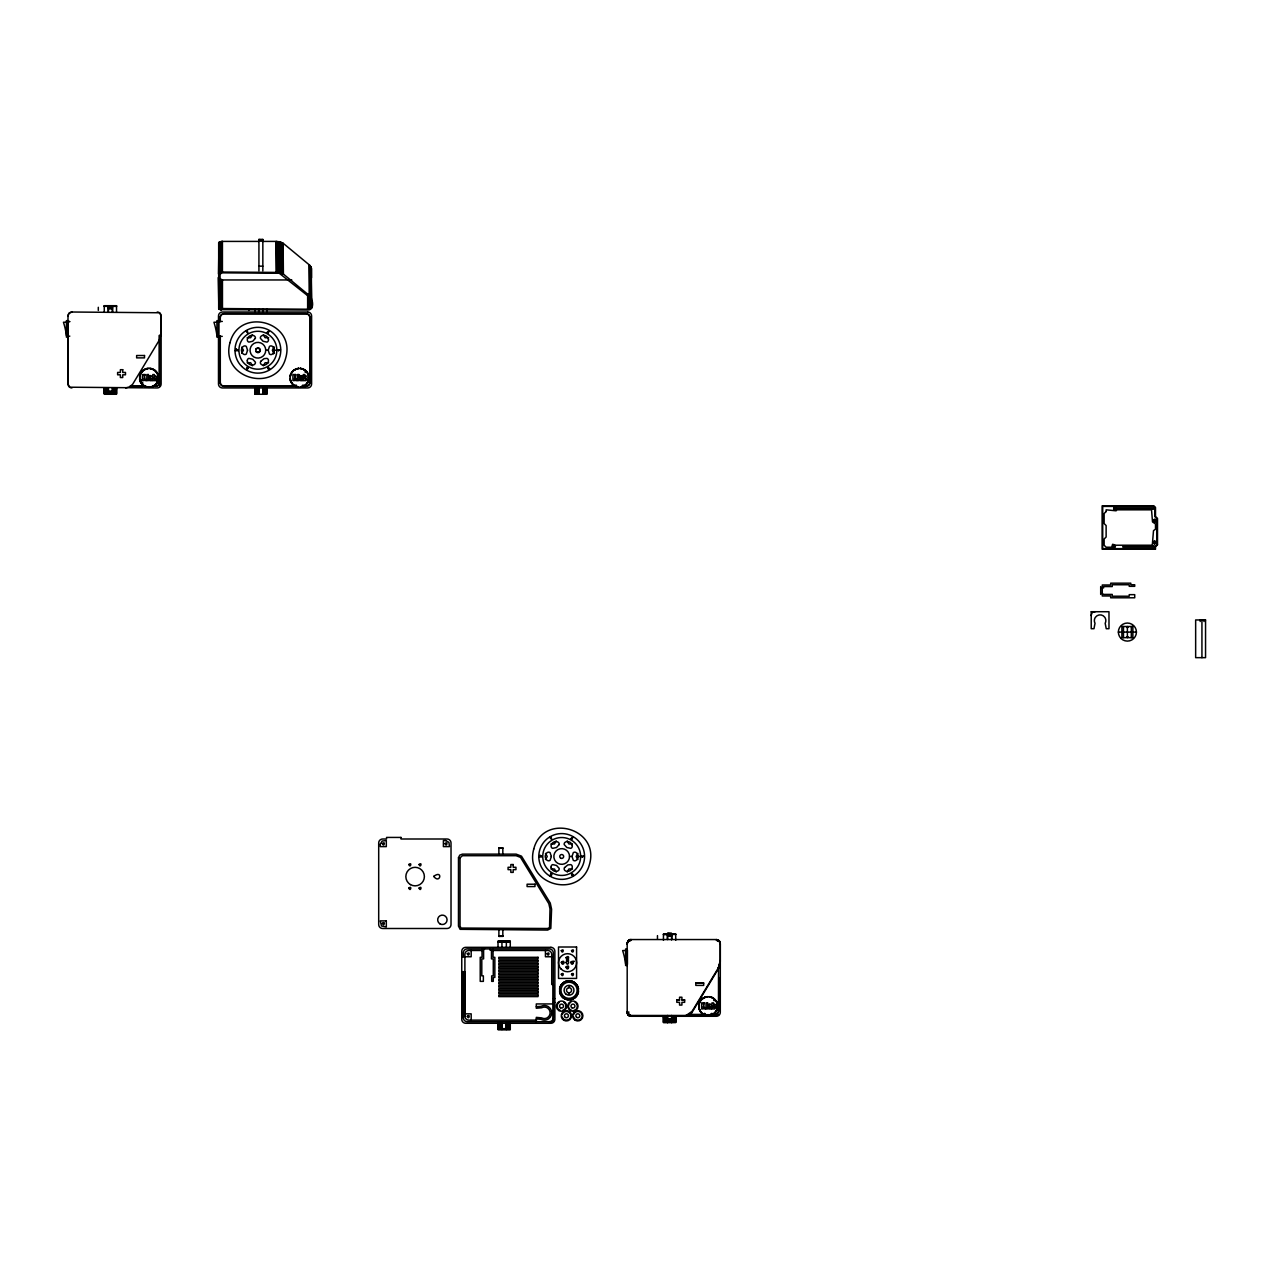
<?xml version="1.0" encoding="UTF-8"?>
<svg xmlns="http://www.w3.org/2000/svg" width="1269" height="1269" viewBox="0 0 1269 1269"><rect width="100%" height="100%" fill="white"/><g stroke="black" fill="none" stroke-linecap="round" stroke-linejoin="round"><path stroke-width="1.5" d="M159.545 386.379L159.545 335.333M218.823 308.843L218.49 277.419L218.823 308.843L220.108 309.636L307.669 310.017C314.775 310.318 313.205 299.103 309.35 295.55L283.399 274.088L279.466 272.438L222.424 272.042L218.49 274.009L219.014 242.395L222.424 241.411L258.876 241.411M218.823 273.2L218.823 242.585M219.014 273.025L219.236 242.22M219.505 272.692L219.505 242.062M219.791 272.549L219.791 241.919M220.06 382.445L220.06 336.364L220.06 382.445A3.934 3.934 0 0 0 223.994 386.379L296.772 386.379M220.06 274.025L222.456 272.835L279.259 273.263L308.002 295.947C311.095 298.834 313.3 309.144 307.637 309.224L220.267 308.526L220.06 278.768L222.456 279.957L291.791 279.957M220.108 272.423L220.108 241.792M220.505 308.732L220.378 279.37M220.457 272.312L220.457 241.681M220.822 309.842L220.663 279.577M220.822 272.216L220.822 241.586M221.028 309.002L221.028 279.735M221.203 309.922L221.234 279.799M221.203 272.137L221.203 241.507M221.456 309.128L221.456 279.862M221.599 272.089L221.599 241.459M221.694 309.16L221.694 279.91M221.932 309.192L221.932 279.941M222.012 272.058L222.012 241.427M222.17 309.224L222.17 279.957M222.424 272.042L222.424 241.411M222.456 309.224L222.456 279.957M276.15 272.042L276.15 241.411L262.715 241.411M276.674 272.058L276.15 241.411M277.229 272.089L276.674 241.427M277.784 272.137L277.229 241.459M278.355 272.216L277.784 241.522M278.91 272.312L278.355 241.602M279.466 272.438L278.91 241.697M280.005 272.565L279.466 241.808M280.512 272.708L280.005 241.935M281.02 272.867L280.512 242.093M281.496 273.041L281.02 242.252M281.956 273.232L281.496 242.427M282.384 273.438L281.956 242.617M282.765 273.644L282.384 242.807M283.114 273.866L282.765 243.029M283.399 274.088L283.114 243.251M307.637 309.224L307.637 293.615M307.923 309.224L307.923 295.566M308.161 309.192L308.161 295.534M308.399 309.16L308.399 295.503M308.637 309.128L308.859 295.407M309.065 309.002L309.065 295.344M309.255 308.922L309.255 297.216M309.35 295.55L309.35 264.935L283.399 243.458M309.43 308.827L309.588 297.025M309.604 295.756L309.35 264.935M309.715 308.637L309.922 296.708M309.842 295.994L309.604 265.142M309.985 308.288L309.842 265.38M310.286 296.518L310.064 265.633M310.683 297.073L310.286 265.887M310.873 297.358L310.493 266.157M311.175 297.945L310.873 266.728M311.492 298.802L311.032 267.029M311.587 308.256L311.302 267.616M463.328 1017.77L463.328 971.689L463.328 1017.77A3.934 3.934 0 0 0 467.246 1021.704L553.3 1021.704L553.3 952.829A3.934 3.934 0 0 0 549.366 948.911L467.246 948.911A3.934 3.934 0 0 0 463.328 952.829L463.328 956.763M553.3 1003.938L536.295 1003.938L536.295 1008.252L541.752 1007.745A5.726 5.726 0 0 1 547.082 1007.745L547.669 1008.094A5.726 5.726 0 0 1 547.669 1017.532L547.082 1017.897A5.726 5.726 0 0 1 541.752 1017.897L536.311 1017.373L536.311 1021.704L536.311 1020.133L468.816 1020.133A3.934 3.934 0 0 1 464.898 1016.199L464.898 971.689L461.757 971.689M627.378 942.264C626.521 946.975 627.584 938.251 631.121 939.552L716.366 939.552L719.285 940.852L720.3 943.486M627.378 1013.614L627.187 1011.536L628.187 1015.026L631.121 1016.326L627.203 1011.948M627.711 1014.359L627.52 1013.138M627.711 941.519L627.711 942.375L628.805 940.297M627.933 1014.708L627.933 1013.852M627.933 942.042L627.933 941.17M628.187 1015.026L628.187 1014.169M628.187 941.709L628.187 940.852M628.488 1015.327L628.488 1014.454M628.488 941.424L628.488 940.567M628.774 1012.646L628.774 1011.821M628.805 1015.581L628.805 1014.708M629.154 1015.803L629.154 1014.946M629.154 940.075L629.154 940.948L631.121 939.552M629.519 1015.993L629.519 1015.121M629.519 940.757L629.519 939.885M629.9 1016.136L629.9 1015.279M629.9 940.615L629.9 939.742M630.296 1016.247L630.296 1015.374M630.296 940.503L630.296 939.631M630.709 1016.31L630.709 1015.438M630.709 940.44L630.709 939.568M720.3 960.395L718.286 968.041L692.097 1011.377L684.848 1016.326L689.21 1014.994L692.097 1012.234L718.286 968.897L720.3 961.252M685.371 1016.31L685.371 1015.438M685.926 1016.231L685.926 1015.374M686.481 1016.12L686.481 1015.263M687.052 1015.977L687.052 1015.105M687.608 1015.771L687.608 1014.914M688.163 1015.549L688.163 1014.692M688.686 1015.279L688.686 1014.423M689.21 1014.994L689.21 1014.121M689.717 1014.661L689.717 1013.804M690.193 1014.312L690.193 1013.455M690.653 1013.931L690.653 1013.074M691.066 1013.534L691.066 1012.678M691.462 1013.122L691.462 1012.25M691.811 1012.678L691.811 1011.805M692.097 1012.234L692.097 1011.377M701.741 1014.708L702.518 1013.312L701.63 1013.138M716.366 939.552L718.333 940.948L718.333 940.075M716.779 940.44L716.779 939.568M717.191 940.503L717.191 939.631M717.588 940.615L717.588 939.742M718.048 969.326L718.048 968.453M717.968 940.757L717.968 939.885M718.286 968.897L718.286 968.041M718.54 968.421L718.54 967.565L718.492 1010.536A3.934 3.934 0 0 1 714.558 1014.47L710.672 1014.47M718.73 977.511L718.73 1010.774A3.934 3.934 0 0 1 714.796 1014.708M718.762 967.93L718.762 967.057M718.682 941.17L718.682 940.297M718.984 967.406L719.19 965.995M627.187 943.486L627.187 1012.408A3.934 3.934 0 0 0 631.121 1016.279L716.366 1016.279A3.934 3.934 0 0 0 720.3 1012.345L720.3 944.263A3.934 3.934 0 0 0 719 941.344L719 940.567M719.38 966.296L719.38 965.423M720.3 944.342L719.285 940.852M719.571 965.709L719.571 964.852M719.555 942.042L719.555 941.17M719.729 965.122L719.872 963.679M719.967 942.74L719.777 941.519M719.999 963.964L720.253 961.41M720.221 943.533L720.11 942.264M720.284 961.743L720.284 943.073M268.235 350.228L269.44 346.485A4.172 2.935 67.5 0 1 271.756 346.056L272.581 346.485A4.346 3.061 82.5 0 1 274.358 350.228A4.346 3.061 -82.5 0 1 272.581 353.972L271.756 354.416A4.172 2.935 -67.5 0 1 269.44 353.972L268.235 350.228L265.744 350.228A7.852 7.852 0 0 1 253.959 357.033A7.852 7.852 0 0 1 253.959 343.439A7.852 7.852 0 0 1 265.744 350.228M572.049 856.48L573.239 852.736A4.172 2.935 67.5 0 1 575.555 852.308L576.38 852.736A4.346 3.061 82.5 0 1 578.156 856.48A4.346 3.061 -82.5 0 1 576.38 860.223L575.555 860.652A4.172 2.935 -67.5 0 1 573.239 860.223L572.049 856.48L569.543 856.48A7.852 7.852 0 0 1 557.773 863.285A7.852 7.852 0 0 1 557.773 849.675A7.852 7.852 0 0 1 569.543 856.48M68.003 315.933L69.018 313.316L71.936 312.015L159.497 312.761L161.131 315.933L161.131 384.015A3.934 3.934 0 0 1 157.197 387.949L69.621 387.204L68.003 384.015L68.003 315.933A3.934 3.934 0 0 1 71.936 312.015M1126.602 627.362L1128.173 627.362M1126.602 636.8L1128.173 636.8M1131.313 632.089L1132.884 632.089L1118.354 632.089M627.203 943.93L627.52 942.74M252.42 334.667L250.675 337.744L247.138 337.713M263.349 365.805L265.094 362.728L268.647 362.744M556.234 840.903L554.474 843.996L550.936 843.964M567.148 872.057L568.909 868.979L572.446 868.995M311.524 277.832L311.555 268.457M703.867 1014.708L704.755 1014.629L703.867 1014.708M218.68 242.776L218.68 308.653M241.665 353.29L243.458 350.228L241.665 347.183M274.104 347.183L272.312 350.228L274.104 353.29M545.48 859.541L547.272 856.48L545.48 853.418M577.903 853.418L576.11 856.48L577.903 859.541M712.543 1014.708L711.639 1014.629L712.543 1014.708M268.647 337.713L265.094 337.744L263.349 334.667M247.138 362.744L250.675 362.728L252.42 365.805M572.446 843.964L568.909 843.996L567.148 840.903M550.936 868.995L554.474 868.979L556.234 872.057M302.45 386.474L301.832 387.124L306.099 386.379A3.934 3.934 0 0 0 310.033 382.445L310.033 317.52A3.934 3.934 0 0 0 306.099 313.586L223.994 313.586A3.934 3.934 0 0 0 220.06 317.52L220.06 321.438M1122.668 631.296L1122.668 632.866M125.663 387.949L129.517 386.902L132.626 384.285L159.355 340.029L161.068 333.874L161.131 315.933A3.934 3.934 0 0 0 157.197 312.015M258.924 239.429L262.842 239.413M258.924 239.651L262.842 239.746M258.924 240.063L262.842 239.952M258.924 240.349L262.842 240.206M258.924 240.491L262.842 240.65M258.924 240.824L262.842 240.824M258.924 266.157L262.842 266.157M104.264 312.015L104.264 305.702L116.526 305.702L116.526 312.015M104.264 305.766L116.526 305.813M104.264 306.226L116.526 306.226M104.264 306.352L116.526 306.352M108.436 306.622L112.37 306.622M108.436 306.781L112.37 306.939M108.436 307.098L112.37 307.272M108.436 307.463L112.37 307.463M108.436 307.653L112.37 307.653M108.436 308.034L112.37 307.844M108.436 308.24L112.37 308.24M108.436 308.446L112.37 308.446M108.436 308.653L112.37 308.653M68.003 320.66L66.432 320.66L66.432 337.157L68.003 337.157M218.49 320.66L216.92 320.66L216.92 337.157L218.49 337.157M68.003 321.438L69.573 321.438M218.49 321.438L222.313 321.438M69.811 321.676L68.24 321.676L68.24 336.142M66.432 322.231L63.45 322.231A74.665 74.665 0 0 1 66.432 335.587M216.92 322.231L213.938 322.231A74.665 74.665 0 0 1 216.92 335.587M69.811 336.142L68.003 336.364L68.003 384.015A3.934 3.934 0 0 0 71.936 387.949M218.49 336.364L222.265 336.364M274.358 350.228L276.848 350.228A18.972 18.972 0 0 1 248.407 366.662A18.972 18.972 0 0 1 248.407 333.81A18.972 18.972 0 0 1 276.848 350.228M130.12 386.141L145.665 386.141M296.153 386.141L224.232 386.141A3.934 3.934 0 0 1 220.298 382.207L220.298 336.142M301.974 386.141L305.861 386.141A3.934 3.934 0 0 0 309.795 382.207L309.795 317.742A3.934 3.934 0 0 0 305.861 313.824L224.232 313.824A3.934 3.934 0 0 0 220.298 317.742L220.298 321.676L218.728 321.676L218.728 336.142M130.723 386.379L142.556 386.379M254.752 388.346L258.686 388.346M263.08 388.346L267.013 388.346M104.264 388.568L108.198 388.726M112.608 388.568L116.526 388.726M254.752 388.568L258.686 388.726M263.08 388.726L267.013 388.568M104.264 388.806L108.198 388.806M112.608 388.806L116.526 388.806M254.752 388.806L258.686 388.806M263.08 388.806L267.013 388.806M104.264 389.107L108.198 389.107M112.608 389.107L116.526 389.107M254.752 389.107L258.686 389.107M263.08 389.107L267.013 389.107M104.264 389.488L108.198 389.488M112.608 389.488L116.526 389.488M254.752 389.488L258.686 389.488M263.08 389.488L267.013 389.488M104.264 389.9L108.198 389.9M112.608 389.9L116.526 389.9M254.752 389.9L258.686 389.9M263.08 389.9L267.013 389.9M104.264 390.344L108.198 390.344M112.608 390.344L116.526 390.344M254.752 390.344L258.686 390.344M263.08 390.344L267.013 390.344M104.264 390.836L108.198 390.836M112.608 390.836L116.526 390.836M254.752 390.836L258.686 390.836M263.08 390.836L267.013 390.836M104.264 391.328L116.526 391.328M254.752 391.328L258.686 391.328M263.08 391.328L267.013 391.328M108.436 391.518L112.37 391.518M104.264 391.82L116.526 391.82M254.752 391.82L258.686 391.82M263.08 391.82L267.013 391.82M108.436 391.915L112.37 392.121M104.264 392.295L116.526 392.295M254.752 392.295L258.686 392.295M263.08 392.295L267.013 392.295M108.436 392.502L112.37 392.676M104.264 392.74L116.526 392.74M254.752 392.74L258.686 392.74M263.08 392.74L267.013 392.74M104.264 393.168L116.526 393.168M254.752 393.168L258.686 393.168M263.08 393.168L267.013 393.168M108.436 393.485L112.37 393.342M104.264 393.533L116.526 393.533M254.752 393.533L258.686 393.533M263.08 393.533L267.013 393.533M108.436 393.929L112.37 393.834M1102.269 587.896L1103.618 587.896L1103.618 586.564L1112.247 586.564L1112.247 584.755L1129.22 584.755L1129.22 586.326L1134.724 586.326L1134.724 584.755L1130.806 584.755L1130.806 583.185L1110.676 583.185L1110.676 584.993L1102.269 584.993L1102.269 595.986L1110.676 595.986L1110.676 597.794L1134.724 597.794L1134.724 594.653L1129.22 594.653L1129.22 596.224L1112.247 596.224L1112.247 594.415L1103.618 594.415L1102.269 593.48M1132.884 632.089L1136.421 632.089M498.891 847.978L502.825 848.136M498.891 848.247L502.825 848.247M578.156 856.48L580.663 856.48A18.972 18.972 0 0 1 552.205 872.898A18.972 18.972 0 0 1 552.205 840.062A18.972 18.972 0 0 1 580.663 856.48M667.621 939.552L667.621 933.318L671.539 933.318L671.539 939.885M667.621 933.397L671.539 933.524M667.621 933.603L671.539 933.81M675.711 940.345L675.711 934.032L663.449 934.079L663.449 940.345M663.449 934.349L675.711 934.127M663.449 934.555L675.711 934.444M667.621 934.825L671.539 934.825M667.621 935.015L671.539 935.015M667.621 935.38L671.539 935.19M667.621 935.586L671.539 935.586M498.891 935.951L502.825 935.951M667.621 935.776L671.539 935.776M498.891 930.066L498.891 936.379L502.825 936.062M667.621 936.189L671.539 935.983M498.891 936.379L502.825 936.379L502.825 930.066M498.019 941.439L510.281 941.439M498.019 941.55L510.281 941.677M627.187 948.99L625.617 948.99L625.617 965.487L627.187 965.487M482.03 950.481L468.816 950.481A3.934 3.934 0 0 0 464.898 954.399L464.898 1016.199M493.038 950.481L547.796 950.481A3.934 3.934 0 0 1 551.729 954.399L551.729 984.506L553.3 984.506L553.3 1017.77A3.934 3.934 0 0 1 549.366 1021.704M625.617 950.56L622.635 950.56A74.665 74.665 0 0 1 625.617 963.917M461.757 956.763L471.18 956.763L471.18 950.481M551.729 956.763L545.432 956.763L545.432 950.481M695.824 983.031L703.676 983.031L703.676 985.41L695.824 985.394L695.824 983.031L703.676 983.063M553.3 998.592L554.87 998.592M676.805 999.956L679.549 999.956L679.549 997.212L681.913 997.228L681.913 999.972L684.657 999.972L684.657 1002.336L681.913 1002.32L681.913 1005.08L679.549 1005.08L679.549 1002.32L676.805 1002.32L676.805 999.956L679.549 999.972M681.913 999.956L684.657 999.956M553.3 1002.367L554.87 1002.367M536.295 1006.682L541.022 1006.349A7.313 7.313 0 0 1 547.811 1006.349L548.557 1006.793A7.313 7.313 0 0 1 548.573 1018.833L547.811 1019.293A7.313 7.313 0 0 1 541.022 1019.293L536.311 1018.944M464.898 1013.836L471.18 1013.836L471.18 1020.133M689.289 1014.47L704.85 1014.47M687.925 1014.708L718.73 1014.708M631.121 1015.47L684.848 1015.47M663.449 1016.675L667.383 1016.77M671.777 1016.675L675.711 1016.675M663.449 1017.135L667.383 1017.04M671.777 1017.04L675.711 1016.881M663.449 1017.437L667.383 1017.437M671.777 1017.437L675.711 1017.437M663.449 1017.801L667.383 1017.801M671.777 1017.801L675.711 1017.801M663.449 1018.23L667.383 1018.23M671.777 1018.23L675.711 1018.23M663.449 1018.674L667.383 1018.674M671.777 1018.674L675.711 1018.674M667.621 1018.833L671.539 1018.833M663.449 1019.15L675.711 1019.15M667.621 1019.435L671.539 1019.435M663.449 1019.641L675.711 1019.641M667.621 1019.832L671.539 1020.022M663.449 1020.149L675.711 1020.149M667.621 1020.387L671.539 1020.562M663.449 1020.625L675.711 1020.625M663.449 1021.069L675.711 1021.069M667.621 1021.275L671.539 1021.148M663.449 1021.497L675.711 1021.497M663.449 1021.862L675.711 1021.862M663.449 1022.417L675.711 1022.259M501.937 1023.655L498.019 1023.655L501.937 1023.877M506.347 1023.655L510.281 1023.655L506.347 1023.877M498.019 1024.035L501.937 1024.131M506.347 1024.131L510.281 1024.035M498.019 1024.432L501.937 1024.432M506.347 1024.432L510.281 1024.432M498.019 1024.797L501.937 1024.797M506.347 1024.797L510.281 1024.797M498.019 1025.225L501.937 1025.225M506.347 1025.225L510.281 1025.225M498.019 1025.669L501.937 1025.669M506.347 1025.669L510.281 1025.669M498.019 1026.145L501.937 1026.145M506.347 1026.145L510.281 1026.145M498.019 1026.637L501.937 1026.637M506.347 1026.637L510.281 1026.637M498.019 1027.129L501.937 1027.129M506.347 1027.129L510.281 1027.129M498.019 1027.62L501.937 1027.62M506.347 1027.62L510.281 1027.62M498.019 1028.064L501.937 1028.064M506.347 1028.064L510.281 1028.064M498.019 1028.477L501.937 1028.477M506.347 1028.477L510.281 1028.477M498.019 1028.651L510.281 1028.651M498.019 1028.858L510.281 1028.858M498.019 1029.254L510.281 1029.159M498.019 1029.524L510.281 1029.556M220.267 308.526L220.06 273.089M1203.98 619.954L1203.98 621.524M1201.933 619.954L1201.933 657.659M1200.204 619.954L1200.204 621.524M1131.313 626.505L1131.313 637.657M1127.38 626.505L1127.38 637.657M1123.462 626.505L1123.462 637.657M1100.699 586.564L1100.699 594.415M675.711 1016.279L675.711 1022.592L663.449 1022.528L663.449 1016.279M671.777 934.032L671.777 939.409M671.777 1016.279L671.777 1022.592M671.539 1015.47L671.539 1022.56M667.621 1015.47L667.621 1022.56M667.383 934.032L667.383 939.409M667.383 1016.279L667.383 1022.592M657.469 935.618L657.469 938.759M627.425 950.005L627.425 964.456M510.281 947.34L510.281 941.027L498.019 941.122L498.019 947.34M510.281 1023.274L510.281 1029.587L498.019 1029.571L498.019 1023.274M506.347 941.027L506.347 947.34M506.347 1023.274L506.347 1029.587M502.825 854.132L502.825 847.819L498.891 847.851L498.891 854.132M501.937 941.027L501.937 947.34M501.937 1023.274L501.937 1029.587M493.038 948.911L493.038 957.318L494.847 957.318L494.847 977.431L493.276 977.431L493.276 981.365L491.69 981.365L491.69 975.861L493.276 975.861L493.276 958.888L491.468 958.888L491.468 950.243L490.12 950.243L490.12 948.911M484.552 948.911L483.6 950.243L483.6 958.888L481.792 958.888L481.792 975.861L483.362 975.861L483.362 981.365L480.221 981.365L480.221 957.318L482.03 957.318L482.03 948.911M273.596 346.611L273.596 353.845M267.013 308.653L267.013 312.015M267.013 387.949L267.013 394.262L254.752 394.262L254.752 387.949M263.08 308.859L263.08 312.015M263.08 387.949L263.08 394.262M262.842 239.444L262.842 270.884M262.842 308.859L262.842 312.015M258.924 239.444L258.924 270.884M258.924 308.859L258.924 312.015M258.686 308.859L258.686 312.015M258.686 387.949L258.686 394.262M254.752 308.859L254.752 312.015M248.787 308.859L248.787 310.429M242.173 348.42L242.173 352.036M159.323 335.333L159.323 382.207A3.934 3.934 0 0 1 155.389 386.141M116.526 387.949L116.526 394.262L104.264 394.262L104.264 387.949M112.608 305.702L112.608 311.904M112.608 388.441L112.608 394.262M112.37 305.702L112.37 312.015M112.37 387.949L112.37 394.262M108.436 305.702L108.436 312.015M108.436 387.949L108.436 394.262M108.198 305.702L108.198 311.904M108.198 388.441L108.198 394.262M98.3 307.288L98.3 310.429M156.896 379.764A8.106 8.106 0 0 1 156.595 380.7M142.953 383.19A8.106 8.106 0 0 1 142.35 382.429M141.446 380.7A8.106 8.106 0 0 1 141.16 379.764M159.545 382.445A3.934 3.934 0 0 1 155.627 386.379M303.275 384.999A8.106 8.106 0 0 1 302.371 385.395M296.629 385.395A8.106 8.106 0 0 1 295.74 384.999M304.877 371.754A8.106 8.106 0 0 1 305.575 372.452M257.258 347.88A2.443 2.443 0 0 1 260.335 350.228A2.443 2.443 0 0 1 257.258 352.592M256.164 351.957A2.443 2.443 0 0 1 255.767 351.45M255.767 349.007A2.443 2.443 0 0 1 256.164 348.499M565.276 1003.969A4.346 4.346 0 0 1 565.276 1008.332M564.594 1009.22A4.346 4.346 0 0 1 562.643 1010.346M560.39 1010.346A4.346 4.346 0 0 1 558.439 1009.22M557.741 1008.332A4.346 4.346 0 0 1 557.741 1003.969M558.439 1003.081A4.346 4.346 0 0 1 559.343 1002.383M563.69 1002.383A4.346 4.346 0 0 1 564.594 1003.081M576.665 1003.969A4.346 4.346 0 0 1 576.665 1008.332M575.983 1009.22A4.346 4.346 0 0 1 574.032 1010.346M571.78 1010.346A4.346 4.346 0 0 1 569.829 1009.22M569.146 1008.332A4.346 4.346 0 0 1 568.702 1007.285M568.56 1006.158A4.346 4.346 0 0 1 569.146 1003.969M569.829 1003.081A4.346 4.346 0 0 1 570.733 1002.383M575.079 1002.383A4.346 4.346 0 0 1 575.983 1003.081M570.59 1014.692A4.346 4.346 0 0 1 570.59 1016.945M570.146 1017.992A4.346 4.346 0 0 1 569.464 1018.896M568.56 1019.578A4.346 4.346 0 0 1 562.183 1016.945M562.183 1014.692A4.346 4.346 0 0 1 568.56 1012.043M569.464 1012.741A4.346 4.346 0 0 1 570.146 1013.645M581.979 1014.692A4.346 4.346 0 0 1 581.979 1016.945M581.551 1017.992A4.346 4.346 0 0 1 580.853 1018.896M579.949 1019.578A4.346 4.346 0 0 1 573.572 1016.945M573.572 1014.692A4.346 4.346 0 0 1 579.949 1012.043M580.853 1012.741A4.346 4.346 0 0 1 581.551 1013.645M568.734 960.062A2.364 2.364 0 0 1 566.371 960.062M573.937 961.045A2.364 2.364 0 0 1 574.318 961.537M716.366 940.345A3.934 3.934 0 0 1 718.333 940.868M627.187 944.263A3.934 3.934 0 0 1 631.121 940.345M711.972 1013.328A8.106 8.106 0 0 1 711.068 1013.725M705.326 1013.725A8.106 8.106 0 0 1 704.438 1013.328M713.575 1000.083A8.106 8.106 0 0 1 714.273 1000.781M1091.229 615.639A4.013 4.013 0 0 1 1092.054 613.276M1093.196 612.261A4.013 4.013 0 0 1 1095.147 611.721M380.272 844.266L380.272 846.613L386.315 846.613L386.315 840.57L382.112 841.061L380.272 844.266M1091.229 611.721L1091.213 628.71L1093.973 628.71L1095.02 623.269A5.726 5.726 0 0 1 1095.02 617.94L1095.385 617.337A5.726 5.726 0 0 1 1104.823 617.337L1105.172 617.94A5.726 5.726 0 0 1 1105.172 623.269L1106.235 628.71L1108.979 628.71L1108.979 611.721L1091.229 611.721M247.296 360.824L247.296 361.078A4.346 3.061 37.5 0 0 249.66 364.489A4.346 3.061 22.5 0 0 253.784 364.822L254.561 364.33A4.172 2.935 7.5 0 0 255.355 362.109L252.705 359.206L248.867 358.366A4.172 2.935 52.5 0 0 247.344 360.158L247.296 360.824M268.473 339.378L268.441 340.314A4.172 2.935 52.5 0 1 266.902 342.107L263.064 341.266L260.415 338.363A4.172 2.935 7.5 0 1 261.208 336.142L261.985 335.635A4.346 3.061 22.5 0 1 266.125 335.984A4.346 3.061 37.5 0 1 268.473 339.378M551.111 867.06L551.111 867.33A4.346 3.061 37.5 0 0 553.458 870.74A4.346 3.061 22.5 0 0 557.583 871.073L558.376 870.582A4.172 2.935 7.5 0 0 559.153 868.361L556.52 865.442L552.681 864.617A4.172 2.935 52.5 0 0 551.143 866.41L551.111 867.06M572.271 845.63L572.24 846.566A4.172 2.935 52.5 0 1 570.701 848.342L566.862 847.518L564.229 844.599A4.172 2.935 7.5 0 1 565.006 842.378L565.8 841.886A4.346 3.061 22.5 0 1 569.924 842.219A4.346 3.061 37.5 0 1 572.271 845.63M247.534 368.391C243.981 371.278 250.532 368.153 247.376 366.884L246.614 368.137L247.534 368.391M551.349 874.642C547.827 877.561 554.299 874.373 551.174 873.135L550.413 874.389L551.349 874.642M247.534 350.228L246.329 353.972A4.172 2.935 67.5 0 1 244.013 354.416L243.204 353.972A4.346 3.061 82.5 0 1 241.427 350.228A4.346 3.061 -82.5 0 1 243.204 346.485L244.013 346.056A4.172 2.935 -67.5 0 1 246.329 346.485L247.534 350.228M551.333 856.48L550.143 860.223A4.172 2.935 67.5 0 1 547.827 860.652L547.002 860.223A4.346 3.061 82.5 0 1 545.226 856.48A4.346 3.061 -82.5 0 1 547.002 852.736L547.827 852.308A4.172 2.935 -67.5 0 1 550.143 852.736L551.333 856.48M269.678 369.105C266.252 369.898 267.854 364.774 269.678 369.105M573.477 875.356C570.162 876.34 571.573 870.962 573.477 875.356M156.261 379.209L155.564 380.637L152.788 380.589L152.788 374.545L154.295 374.545C153.803 376.449 158.292 375.037 156.261 379.209M306.749 379.209L306.035 380.637L303.275 380.589L303.275 374.545L304.782 374.545C304.274 376.449 308.779 375.037 306.749 379.209M715.446 1007.538L714.733 1008.95L711.972 1008.918L711.972 1002.875L713.479 1002.875C712.972 1004.762 717.477 1003.367 715.446 1007.538M246.107 331.146C249.073 335.46 247.471 331.082 247.296 331.606L247.296 330.479L246.107 331.146M549.905 837.397C552.872 841.712 551.285 837.302 551.095 837.857L551.095 836.731L549.905 837.397M458.49 857.654L458.474 926.132L460.092 929.32L547.653 930.066L550.825 928.448L551.587 909.223L550.27 903.068L521.48 856.147L516.134 854.132L462.392 854.132L459.759 855.147L458.49 857.654M460.06 857.812L460.044 926.1L461.012 928.051L547.605 928.496L549.556 927.528L550 908.81L548.811 903.655L520.512 857.384L516.086 855.703L462.439 855.703L460.06 857.812M148.901 376.719C154.041 374.894 144.46 381.715 152.264 380.589C153.882 378.083 150.979 373.26 148.901 376.719M299.389 376.719C304.512 374.894 294.931 381.715 302.752 380.589C304.37 378.083 301.467 373.26 299.389 376.719M433.681 876.403C440.232 884.683 443.182 869.297 433.681 876.403M708.086 1005.048C713.21 1003.208 703.629 1010.045 711.449 1008.918C713.067 1006.412 710.164 1001.59 708.086 1005.048M154.755 379.13L154.517 376.417L154.755 379.13M305.242 379.13L305.004 376.417L305.242 379.13M713.939 1007.459L713.701 1004.747L713.939 1007.459M278.403 350.704L277.562 349.863L280.481 349.863L278.403 350.704M582.217 856.956L581.376 856.115L584.279 856.115L582.217 856.956M150.757 379.257L150.757 378.241L150.757 379.257M301.245 379.257L301.245 378.241L301.245 379.257M709.942 1007.586L709.942 1006.555L709.942 1007.586M1116.403 508.568C1113.04 513.786 1113.04 503.349 1116.403 508.568M1115.403 546.495C1112.041 551.714 1112.041 541.26 1115.403 546.495M1156.313 520.702C1152.966 525.921 1152.95 515.484 1156.313 520.702M1156.154 542.497C1152.791 547.716 1152.791 537.279 1156.154 542.497M229.959 342.757C219.886 378.908 276.468 394.072 285.811 357.715C295.883 321.565 239.302 306.4 229.959 342.757M382.413 843.552C383.857 848.057 385.919 840.364 382.413 843.552M382.413 923.34C383.857 927.829 385.919 920.152 382.413 923.34M408.856 864.49C410.299 868.995 412.362 861.318 408.856 864.49M408.856 888.062C410.299 892.567 412.362 884.89 408.856 888.062M419.071 864.49C420.515 868.995 422.577 861.318 419.071 864.49M419.071 888.062C420.515 892.567 422.577 884.89 419.071 888.062M445.022 843.552C446.466 848.057 448.528 840.364 445.022 843.552M467.278 953.701C468.721 958.19 470.783 950.513 467.278 953.701M467.278 1016.295C468.721 1020.799 470.783 1013.122 467.278 1016.295M533.773 848.993C523.685 885.143 580.266 900.308 589.609 863.967C599.698 827.816 543.116 812.652 533.773 848.993M547.066 953.701C548.509 958.19 550.556 950.513 547.066 953.701M561.295 950.624C562.738 955.129 564.8 947.451 561.295 950.624M561.31 962.314C563.246 968.342 565.99 958.063 561.31 962.314M562.072 962.521L563.595 962.917L562.072 962.521M561.295 974.211C562.738 978.7 564.8 971.023 561.295 974.211M566.022 957.603C567.957 963.631 570.717 953.336 566.022 957.603M566.037 962.314C567.957 968.31 570.701 958.079 566.037 962.314M566.783 957.809L568.306 958.206L566.783 957.809M566.022 967.026C567.957 973.053 570.717 962.774 566.022 967.026M566.783 967.232L568.306 967.644L566.783 967.232M571.51 950.624C572.953 955.129 575.016 947.451 571.51 950.624M570.733 962.314C572.668 968.342 575.428 958.063 570.733 962.314M571.51 962.521L573.017 962.917L571.51 962.521M571.51 974.211C572.953 978.7 575.016 971.023 571.51 974.211M1113.643 508.234C1115.181 513.009 1117.354 504.888 1113.643 508.234M1112.643 546.162C1114.182 550.936 1116.355 542.799 1112.643 546.162M1153.569 520.385C1155.091 525.144 1157.265 517.022 1153.569 520.385M1153.41 542.18C1154.933 546.939 1157.106 538.817 1153.41 542.18M267.267 332.288C268.742 335.587 268.727 329.163 268.933 331.098L267.267 332.288M571.066 838.539C572.62 841.855 572.525 835.224 572.731 837.35L571.066 838.539M139.59 376.068L139.923 376.909L139.59 376.068M147.331 386.807L148.045 387.362L147.331 386.807M149.996 368.28L150.71 368.835L149.996 368.28M158.133 378.733L158.451 379.574L158.133 378.733M290.078 376.068L290.395 376.909L290.078 376.068M297.818 386.807L298.532 387.362L297.818 386.807M300.483 368.28L301.197 368.835L300.483 368.28M308.605 378.733L308.938 379.574L308.605 378.733M559.597 988.519L559.93 989.36L559.597 988.519M567.338 999.258L568.052 999.813L567.338 999.258M570.003 980.731L570.717 981.286L570.003 980.731M578.141 991.184L578.474 992.025L578.141 991.184M698.759 1004.398L699.092 1005.238L698.759 1004.398M706.516 1015.137L707.23 1015.692L706.516 1015.137M709.181 996.609L709.894 997.164L709.181 996.609M717.302 1007.063L717.635 1007.903L717.302 1007.063M139.939 374.736L140.145 375.624L139.939 374.736M146.078 386.474L146.696 387.124L146.078 386.474M151.344 368.518L151.979 369.152L151.344 368.518M157.895 380.018L158.117 380.89L157.895 380.018M290.411 374.736L290.617 375.624L290.411 374.736M296.549 386.474L297.184 387.124L296.549 386.474M301.832 368.518L302.45 369.168L301.832 368.518M308.383 380.018L308.589 380.89L308.383 380.018M559.946 987.203L560.152 988.075L559.946 987.203M566.085 998.941L566.704 999.591L566.085 998.941M571.351 980.969L571.986 981.619L571.351 980.969M577.918 992.469L578.125 993.357L577.918 992.469M699.108 1003.065L699.314 1003.953L699.108 1003.065M705.247 1014.803L705.881 1015.454L705.247 1014.803M710.529 996.831L711.148 997.482L710.529 996.831M717.08 1008.347L717.286 1009.22L717.08 1008.347M255.355 338.363L252.705 341.266L248.867 342.107A4.172 2.935 -52.5 0 1 247.344 340.314L247.296 339.378A4.346 3.061 -37.5 0 1 249.66 335.984A4.346 3.061 -22.5 0 1 253.784 335.635L254.561 336.142A4.172 2.935 -7.5 0 1 255.355 338.363M260.764 361.316L260.415 362.109A4.172 2.935 -7.5 0 0 261.208 364.33L261.985 364.822A4.346 3.061 -22.5 0 0 266.125 364.489A4.346 3.061 -37.5 0 0 268.473 361.078L268.441 360.158A4.172 2.935 -52.5 0 0 266.902 358.366L264.047 358.667L260.827 361.221M559.153 844.599L556.52 847.518L552.681 848.342A4.172 2.935 -52.5 0 1 551.143 846.566L551.111 845.63A4.346 3.061 -37.5 0 1 553.458 842.219A4.346 3.061 -22.5 0 1 557.583 841.886L558.376 842.378A4.172 2.935 -7.5 0 1 559.153 844.599M564.562 867.568L564.229 868.361A4.172 2.935 -7.5 0 0 565.006 870.582L565.8 871.073A4.346 3.061 -22.5 0 0 569.924 870.74A4.346 3.061 -37.5 0 0 572.271 867.33L572.24 866.41A4.172 2.935 -52.5 0 0 570.701 864.617L567.846 864.919L564.562 867.568M140.462 373.483L140.542 374.387L140.462 373.483M144.872 385.966L145.396 386.696L144.872 385.966M152.645 368.93L153.184 369.676L152.645 368.93M157.499 381.255L157.578 382.159L157.499 381.255M290.95 373.483L291.029 374.387L290.95 373.483M295.344 385.966L295.883 386.696L295.344 385.966M303.132 368.93L303.656 369.676L303.132 368.93M307.986 381.255L308.066 382.159L307.986 381.255M560.47 985.934L560.549 986.838L560.47 985.934M564.879 998.417L565.403 999.163L564.879 998.417M572.652 981.397L573.191 982.127L572.652 981.397M577.506 993.706L577.585 994.61L577.506 993.706M699.647 1001.812L699.727 1002.716L699.647 1001.812M711.83 997.26L712.353 997.989L711.83 997.26M716.684 1009.585L716.763 1010.489L716.684 1009.585M141.176 372.309L141.129 373.213L141.176 372.309M143.746 385.3L144.174 386.093L143.746 385.3M153.882 369.549L154.295 370.342L153.882 369.549M156.928 382.429L156.88 383.333L156.928 382.429M291.648 372.309L291.6 373.213L291.648 372.309M294.234 385.3L294.646 386.093L294.234 385.3M304.354 369.549L304.782 370.342L304.354 369.549M307.399 382.429L307.352 383.333L307.399 382.429M561.184 984.76L561.136 985.664L561.184 984.76M563.769 997.751L564.182 998.544L563.769 997.751M573.889 982L574.302 982.793L573.889 982M576.935 994.88L576.887 995.784L576.935 994.88M700.345 1000.638L700.298 1001.542L700.345 1000.638M702.931 1013.63L703.343 1014.423L702.931 1013.63M713.051 997.862L713.479 998.671L713.051 997.862M716.097 1010.759L716.049 1011.663L716.097 1010.759M268.409 368.518L268.949 369.469L268.536 368.502M572.208 874.753L572.763 875.721L572.335 874.753M142.033 371.246L141.858 372.134L142.033 371.246M142.747 384.475L143.048 385.316L142.747 384.475M155.008 370.31L155.31 371.167L155.008 370.31M156.182 383.508L156.008 384.396L156.182 383.508M292.52 371.246L292.346 372.134L292.52 371.246M293.218 384.475L293.52 385.316L293.218 384.475M305.48 370.31L305.781 371.167L305.48 370.31M306.67 383.508L306.495 384.396L306.67 383.508M562.04 983.697L561.866 984.585L562.04 983.697M562.754 996.926L563.055 997.783L562.754 996.926M575.016 982.777L575.317 983.618L575.016 982.777M576.205 995.959L576.015 996.847L576.205 995.959M701.218 999.575L701.027 1000.464L701.218 999.575M714.177 998.64L714.479 999.496L714.177 998.64M715.367 1011.837L715.193 1012.725L715.367 1011.837M1106.124 511.534L1104.141 513.533L1104.141 523.558L1106.124 525.556L1106.124 537.009L1104.141 539.008L1104.141 545.226L1106.124 547.225L1111.692 547.225L1112.612 544.29L1116.038 545.226L1151.522 545.226L1152.363 544.29L1153.505 530.664L1155.504 529.157L1155.504 523.97L1152.522 521.956L1151.522 509.821L1117.085 509.821L1116.101 510.804L1106.124 509.821L1106.124 511.534M1156.931 544.56L1154.933 546.558L1154.933 548.636L1102.713 548.636L1102.713 506.41L1153.632 506.41L1154.933 507.695L1154.933 516.689L1156.931 518.672L1156.931 544.56M1157.502 544.798L1155.504 546.796L1155.504 549.223L1102.142 549.223L1102.142 505.823L1153.886 505.823L1155.504 507.457L1155.504 516.435L1157.502 518.434L1157.502 544.798M143.048 370.31L142.747 371.167L143.048 370.31M141.858 383.508L142.033 384.396L141.858 383.508M156.008 371.246L156.182 372.134L156.008 371.246M155.31 384.475L155.008 385.316L155.31 384.475M293.52 370.31L293.218 371.167L293.52 370.31M292.346 383.508L292.52 384.396L292.346 383.508M306.495 371.246L306.67 372.134L306.495 371.246M305.781 384.475L305.48 385.316L305.781 384.475M563.055 982.777L562.754 983.618L563.055 982.777M561.866 995.959L562.04 996.847L561.866 995.959M576.015 983.697L576.205 984.585L576.015 983.697M575.317 996.926L575.016 997.783L575.317 996.926M702.217 998.64L701.916 999.496L702.217 998.64M701.027 1011.837L701.218 1012.725L701.027 1011.837M715.193 999.575L715.367 1000.464L715.193 999.575M714.479 1012.805L714.177 1013.645L714.479 1012.805M144.174 369.549L143.746 370.342L144.174 369.549M141.129 382.429L141.176 383.333L141.129 382.429M156.88 372.309L156.928 373.213L156.88 372.309M154.295 385.3L153.882 386.093L154.295 385.3M294.646 369.549L294.234 370.342L294.646 369.549M291.6 382.429L291.648 383.333L291.6 382.429M307.352 372.309L307.399 373.213L307.352 372.309M304.782 385.3L304.354 386.093L304.782 385.3M564.182 982L563.769 982.793L564.182 982M561.136 994.88L561.184 995.784L561.136 994.88M576.887 984.76L576.935 985.664L576.887 984.76M574.302 997.751L573.889 998.544L574.302 997.751M703.343 997.862L702.931 998.671L703.343 997.862M700.298 1010.759L700.345 1011.663L700.298 1010.759M716.049 1000.638L716.097 1001.542L716.049 1000.638M713.479 1013.63L713.051 1014.423L713.479 1013.63M145.396 368.93L144.872 369.676L145.396 368.93M140.542 381.255L140.462 382.159L140.542 381.255M157.578 373.483L157.499 374.387L157.578 373.483M153.184 385.966L152.645 386.696L153.184 385.966M295.883 368.93L295.344 369.676L295.883 368.93M291.029 381.255L290.95 382.159L291.029 381.255M308.066 373.483L307.986 374.387L308.066 373.483M303.656 385.966L303.132 386.696L303.656 385.966M565.403 981.397L564.879 982.127L565.403 981.397M560.549 993.706L560.47 994.61L560.549 993.706M577.585 985.934L577.506 986.838L577.585 985.934M573.191 998.417L572.652 999.163L573.191 998.417M704.581 997.26L704.041 997.989L704.581 997.26M699.727 1009.585L699.647 1010.489L699.727 1009.585M716.763 1001.812L716.684 1002.716L716.763 1001.812M146.696 368.518L146.078 369.168L146.696 368.518M140.145 380.018L139.939 380.89L140.145 380.018M158.117 374.736L157.895 375.624L158.117 374.736M151.979 386.474L151.344 387.124L151.979 386.474M297.184 368.518L296.549 369.168L297.184 368.518M290.617 380.018L290.411 380.89L290.617 380.018M308.589 374.736L308.383 375.624L308.589 374.736M566.704 980.969L566.085 981.619L566.704 980.969M560.152 992.469L559.946 993.357L560.152 992.469M578.125 987.203L577.918 988.075L578.125 987.203M571.986 998.941L571.351 999.591L571.986 998.941M705.881 996.831L705.247 997.482L705.881 996.831M699.314 1008.347L699.108 1009.22L699.314 1008.347M717.286 1003.065L717.08 1003.953L717.286 1003.065M711.148 1014.803L710.529 1015.454L711.148 1014.803M568.639 987.694L568.417 987.758A2.601 2.601 0 0 0 568.417 992.786L568.639 994.198L569.654 992.786A2.601 2.601 0 0 0 569.654 987.758L569.432 986.346L568.639 987.694M148.045 368.28L147.331 368.835L148.045 368.28M139.923 378.733L139.59 379.574L139.923 378.733M158.451 376.068L158.133 376.909L158.451 376.068M150.71 386.807L149.996 387.362L150.71 386.807M298.532 368.28L297.818 368.835L298.532 368.28M290.395 378.733L290.078 379.574L290.395 378.733M308.938 376.068L308.605 376.909L308.938 376.068M301.197 386.807L300.483 387.362L301.197 386.807M568.052 980.731L567.338 981.286L568.052 980.731M559.93 991.184L559.597 992.025L559.93 991.184M578.474 988.519L578.141 989.36L578.474 988.519M570.717 999.258L570.003 999.813L570.717 999.258M707.23 996.609L706.516 997.164L707.23 996.609M699.092 1007.063L698.759 1007.903L699.092 1007.063M717.635 1004.398L717.302 1005.238L717.635 1004.398M709.894 1015.137L709.181 1015.692L709.894 1015.137M307.669 312.015L222.424 312.015A3.934 3.934 0 0 0 218.49 315.933L218.49 384.015A3.934 3.934 0 0 0 222.424 387.949L307.669 387.949A3.934 3.934 0 0 0 311.603 384.015L311.603 315.933A3.934 3.934 0 0 0 307.669 312.015M236.304 349.134L235.304 350.72L238.207 350.72L236.304 349.134M237.541 349.99L236.304 349.673L237.541 349.99M144.507 355.51L136.64 355.51L136.64 357.874L144.507 357.874L144.507 355.51M122.728 369.691L120.381 369.691L120.381 372.436L117.62 372.436L117.62 374.799L120.381 374.799L120.381 377.543L122.728 377.543L122.728 374.799L125.488 374.799L125.488 372.436L122.728 372.436L122.728 369.691M145.094 374.545L142.429 374.545L142.429 380.589L144 380.589L144 378.051L144.983 378.051L144 375.751L145.094 375.751L145.094 374.545M148.394 374.545L146.839 374.545L146.839 380.589L148.394 380.589L148.394 374.545M295.582 374.545L292.917 374.545L292.917 380.589L294.487 380.589L294.487 378.051L295.455 378.051L294.487 375.751L295.582 375.751L295.582 374.545M298.881 374.545L297.327 374.545L297.327 380.589L298.881 380.589L298.881 374.545M146.443 379.352L145.3 379.352L145.3 380.589L146.443 380.589L146.443 379.352M296.914 379.352L295.772 379.352L295.772 380.589L296.914 380.589L296.914 379.352M1153.775 507.949L1116.847 507.949L1116.847 509.186L1153.775 509.186L1153.775 507.949M1153.775 545.86L1122.843 545.86L1122.843 547.113L1153.775 547.113L1153.775 545.86M1205.55 619.954L1195.652 619.954L1195.652 657.659L1205.55 657.659L1205.55 619.954M1132.884 626.505L1121.891 626.505L1121.891 637.657L1132.884 637.657L1132.884 626.505M401.004 837.429L386.553 837.429L386.553 838.999L382.619 838.999A3.934 3.934 0 0 0 378.701 842.917L378.701 924.562A3.934 3.934 0 0 0 382.619 928.496L447.085 928.496A3.934 3.934 0 0 0 451.018 924.562L451.018 842.917A3.934 3.934 0 0 0 447.085 838.999L401.004 838.999L401.004 837.429M445.752 840.57L443.389 840.57L443.389 846.613L449.448 846.613L448.956 842.41L445.752 840.57M540.118 855.369L539.103 856.956L542.006 856.956L540.118 855.369M541.355 856.242L540.118 855.909L541.355 856.242M513.184 864.538L510.836 864.538L510.836 867.282L508.076 867.282L508.076 869.646L510.836 869.646L510.836 872.39L513.184 872.39L513.184 869.646L515.944 869.646L515.944 867.282L513.184 867.282L513.184 864.538M534.963 884.207L527.095 884.207L527.095 886.571L534.963 886.571L534.963 884.207M386.315 920.882L380.272 920.882L381.493 925.973L386.315 926.925L386.315 920.882M510.281 941.947L498.019 941.947L510.281 942.09M576.586 947.007L558.519 947.007L558.519 978.431L576.586 978.431L576.586 947.007M550.936 947.34L465.675 947.34A3.934 3.934 0 0 0 461.757 951.258L461.757 1019.34A3.934 3.934 0 0 0 465.675 1023.274L550.936 1023.274A3.934 3.934 0 0 0 554.87 1019.34L554.87 951.258A3.934 3.934 0 0 0 550.936 947.34M538.056 957.318L498.765 957.318L498.765 958.888L538.056 958.888L538.056 957.318M538.056 960.459L498.765 960.459L498.765 962.029L538.056 962.029L538.056 960.459M538.056 963.599L498.765 963.599L498.765 965.17L538.056 965.17L538.056 963.599M538.056 966.74L498.765 966.74L498.765 968.31L538.056 968.31L538.056 966.74M538.056 969.881L498.765 969.881L498.765 971.451L538.056 971.451L538.056 969.881M538.056 973.022L498.765 973.022L498.765 974.608L538.056 974.608L538.056 973.022M538.056 976.178L498.765 976.178L498.765 977.749L538.056 977.749L538.056 976.178M538.056 979.319L498.765 979.319L498.765 980.889L538.056 980.889L538.056 979.319M538.056 982.46L498.765 982.46L498.765 984.03L538.056 984.03L538.056 982.46M538.056 985.601L498.765 985.601L498.765 987.171L538.056 987.171L538.056 985.601M538.056 988.741L498.765 988.741L498.765 990.312L538.056 990.312L538.056 988.741M538.056 991.882L498.765 991.882L498.765 993.453L538.056 993.453L538.056 991.882M538.056 995.039L498.765 995.039L498.765 996.609L538.056 996.609L538.056 995.039M704.279 1002.875L701.614 1002.875L701.614 1008.918L703.185 1008.918L703.185 1006.38L704.152 1006.38L703.185 1004.08L704.279 1004.08L704.279 1002.875M707.579 1002.875L706.024 1002.875L706.024 1008.918L707.579 1008.918L707.579 1002.875M705.612 1007.681L704.469 1007.681L704.469 1008.918L705.612 1008.918L705.612 1007.681M1121.003 638.466A9.042 9.042 0 0 0 1136.12 634.421A9.042 9.042 0 0 0 1125.048 623.349A9.042 9.042 0 0 0 1121.003 638.466M143.365 385.364A9.422 9.422 0 0 0 158.387 378.955A9.422 9.422 0 0 0 145.332 369.152A9.422 9.422 0 0 0 143.365 385.364M293.837 385.364A9.422 9.422 0 0 0 308.859 378.955A9.422 9.422 0 0 0 295.804 369.152A9.422 9.422 0 0 0 293.837 385.364M256.909 351.941A1.967 1.967 0 0 0 259.844 350.228A1.967 1.967 0 0 0 256.909 348.531A1.967 1.967 0 0 0 256.909 351.941M241.697 366.424A22.89 22.89 0 0 0 280.005 356.161A22.89 22.89 0 0 0 251.96 328.116A22.89 22.89 0 0 0 241.697 366.424M558.947 1010.6A5.139 5.139 0 0 0 566.656 1006.158A5.139 5.139 0 0 0 558.947 1001.701A5.139 5.139 0 0 0 558.947 1010.6M560.565 1007.792A1.967 1.967 0 0 0 563.515 1006.095A1.967 1.967 0 0 0 560.565 1004.382A1.967 1.967 0 0 0 560.565 1007.792M570.336 1010.6A5.139 5.139 0 0 0 578.045 1006.158A5.139 5.139 0 0 0 570.336 1001.701A5.139 5.139 0 0 0 570.336 1010.6M571.954 1007.792A1.967 1.967 0 0 0 574.92 1006.095A1.967 1.967 0 0 0 571.954 1004.382A1.967 1.967 0 0 0 571.954 1007.792M563.817 1020.276A5.139 5.139 0 0 0 571.526 1015.819A5.139 5.139 0 0 0 563.817 1011.361A5.139 5.139 0 0 0 563.817 1020.276M565.435 1017.468A1.967 1.967 0 0 0 568.401 1015.755A1.967 1.967 0 0 0 565.435 1014.042A1.967 1.967 0 0 0 565.435 1017.468M575.206 1020.276A5.139 5.139 0 0 0 582.915 1015.819A5.139 5.139 0 0 0 575.206 1011.361A5.139 5.139 0 0 0 575.206 1020.276M576.84 1017.468A1.967 1.967 0 0 0 579.79 1015.755A1.967 1.967 0 0 0 576.84 1014.042A1.967 1.967 0 0 0 576.84 1017.468M563.373 997.815A9.422 9.422 0 0 0 578.394 991.406A9.422 9.422 0 0 0 565.339 981.603A9.422 9.422 0 0 0 563.373 997.815M566.053 994.23A4.949 4.949 0 0 0 573.953 990.867A4.949 4.949 0 0 0 567.084 985.712A4.949 4.949 0 0 0 566.053 994.23M564.166 996.752A8.106 8.106 0 0 0 577.078 991.248A8.106 8.106 0 0 0 565.863 982.825A8.106 8.106 0 0 0 564.166 996.752M410.474 884.62A9.28 9.28 0 0 0 424.385 876.578A9.28 9.28 0 0 0 410.474 868.551A9.28 9.28 0 0 0 410.474 884.62M440.01 923.895A4.711 4.711 0 0 0 447.085 919.819A4.711 4.711 0 0 0 440.01 915.742A4.711 4.711 0 0 0 440.01 923.895M561.152 969.104A9.042 9.042 0 0 0 576.285 965.059A9.042 9.042 0 0 0 565.213 953.987A9.042 9.042 0 0 0 561.152 969.104M560.708 858.177A1.967 1.967 0 0 0 563.658 856.48A1.967 1.967 0 0 0 560.708 854.783A1.967 1.967 0 0 0 560.708 858.177M550.238 876.308A22.89 22.89 0 0 0 584.581 856.48A22.89 22.89 0 0 0 550.238 836.652A22.89 22.89 0 0 0 550.238 876.308M702.534 1013.693A9.422 9.422 0 0 0 717.556 1007.285A9.422 9.422 0 0 0 704.501 997.466A9.422 9.422 0 0 0 702.534 1013.693"/></g></svg>
